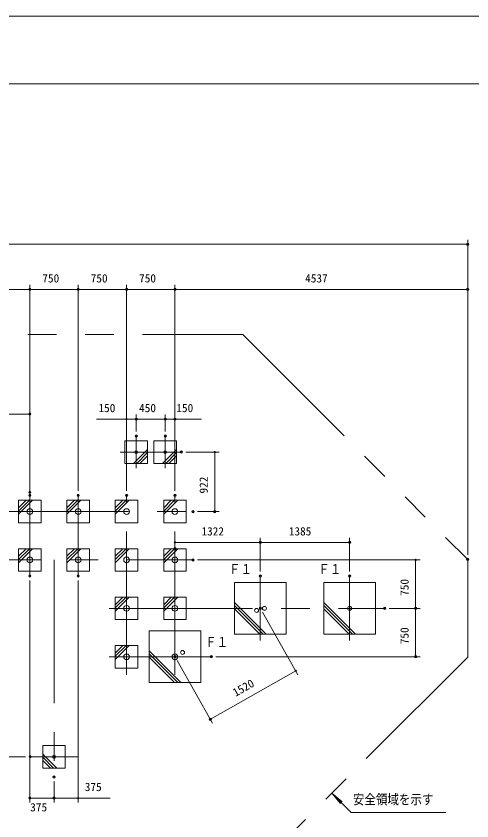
# Model space of a CAD drawing. Units: millimetres on the paper, scale 1:70. Extents: x 0 to 420, y -297 to 594.
# Drawn here: x 165.9 to 266.8, y -178.2 to 0 of the extents above; entities that cross this region are included whole.
import ezdxf
from ezdxf.enums import TextEntityAlignment as Align

# ---------------------------------------------------------------- set-up
doc = ezdxf.new("R2010")
doc.units = ezdxf.units.MM
doc.header["$PDMODE"] = 32
doc.header["$PDSIZE"] = 0.5
doc.linetypes.add('USER1', pattern=[50.8, 31.75, -6.35, 6.35, -6.35])
doc.linetypes.add('USER3', pattern=[63.5, 31.75, -6.35, 6.35, -6.35, 6.35, -6.35])
doc.layers.add('DEFPOINTS_3', color=7, linetype='Continuous', lineweight=9)
doc.layers.add('LY_1', color=7, linetype='Continuous', lineweight=9)
doc.styles.add('ＭＳ ゴシック', font='')
doc.styles.get('ＭＳ ゴシック').set_extended_font_data('MS Gothic')

# ---------------------------------------------------------------- blocks, each defined once
blk = doc.blocks.new('-000-_DOTSMALL')
at = {"color": 7, "linetype": 'Continuous', "lineweight": 9}
blk.add_circle((0, 0), 0.0625, dxfattribs=at)
blk.add_circle((0, 0), 0.0625, dxfattribs=at)

msp = doc.modelspace()

# ---------------------------------------------------------------- linework, layer by layer
at = {"layer": 'DEFPOINTS_3'}
for p, q in [((0, 0), (420, 0)), ((420, 0), (0, 0))]:
    msp.add_line(p, q, dxfattribs=at)
at = {"layer": 'LY_1'}
for p, q in [((402.5, -15), (17.5, -15)), ((194.992, -94.061), (189.992, -94.061)), ((189.992, -94.061), (189.992, -99.061)), ((194.992, -99.061), (194.992, -94.061)), ((201.42, -94.061), (196.42, -94.061)), ((196.42, -94.061), (196.42, -99.061)), ((201.42, -99.061), (201.42, -94.061)), ((189.992, -99.061), (194.992, -99.061)), ((196.42, -99.061), (201.42, -99.061)), ((171.42, -107.235), (166.42, -107.235)), ((166.42, -107.235), (166.42, -112.235)), ((171.42, -112.235), (171.42, -107.235)), ((182.135, -107.235), (177.135, -107.235)), ((177.135, -107.235), (177.135, -112.235)), ((182.135, -112.235), (182.135, -107.235)), ((192.849, -107.235), (187.849, -107.235)), ((187.849, -107.235), (187.849, -112.235)), ((192.849, -112.235), (192.849, -107.235)), ((203.563, -107.235), (198.563, -107.235)), ((198.563, -107.235), (198.563, -112.235)), ((203.563, -112.235), (203.563, -107.235)), ((166.42, -112.235), (171.42, -112.235)), ((177.135, -112.235), (182.135, -112.235)), ((187.849, -112.235), (192.849, -112.235)), ((198.563, -112.235), (203.563, -112.235)), ((171.42, -117.949), (166.42, -117.949)), ((166.42, -117.949), (166.42, -122.949)), ((171.42, -122.949), (171.42, -117.949)), ((182.135, -117.949), (177.135, -117.949)), ((177.135, -117.949), (177.135, -122.949)), ((182.135, -122.949), (182.135, -117.949)), ((192.849, -117.949), (187.849, -117.949)), ((187.849, -117.949), (187.849, -122.949)), ((192.849, -122.949), (192.849, -117.949)), ((203.563, -117.949), (198.563, -117.949)), ((198.563, -117.949), (198.563, -122.949)), ((203.563, -122.949), (203.563, -117.949)), ((166.42, -122.949), (171.42, -122.949)), ((177.135, -122.949), (182.135, -122.949)), ((187.849, -122.949), (192.849, -122.949)), ((198.563, -122.949), (203.563, -122.949)), ((214.236, -125.449), (225.664, -125.449)), ((214.236, -136.878), (214.236, -125.449)), ((225.664, -125.449), (225.664, -136.878)), ((234.022, -125.449), (245.45, -125.449)), ((234.022, -136.878), (234.022, -125.449)), ((245.45, -125.449), (245.45, -136.878)), ((192.849, -128.663), (187.849, -128.663)), ((187.849, -128.663), (187.849, -133.663)), ((192.849, -133.663), (192.849, -128.663)), ((203.563, -128.663), (198.563, -128.663)), ((198.563, -128.663), (198.563, -133.663)), ((203.563, -133.663), (203.563, -128.663)), ((187.849, -133.663), (192.849, -133.663)), ((198.563, -133.663), (203.563, -133.663)), ((195.349, -136.163), (206.778, -136.163)), ((195.349, -147.592), (195.349, -136.163)), ((206.778, -136.163), (206.778, -147.592)), ((225.664, -136.878), (214.236, -136.878)), ((245.45, -136.878), (234.022, -136.878)), ((192.849, -139.378), (187.849, -139.378)), ((187.849, -139.378), (187.849, -144.378)), ((192.849, -144.378), (192.849, -139.378)), ((187.849, -144.378), (192.849, -144.378)), ((206.778, -147.592), (195.349, -147.592)), ((171.778, -161.535), (171.778, -166.535)), ((176.778, -161.535), (171.778, -161.535)), ((176.778, -166.535), (176.778, -161.535)), ((171.778, -166.535), (176.778, -166.535))]:
    msp.add_line(p, q, dxfattribs=at)
at = {"layer": 'LY_1', "lineweight": 18}
for p, q in [((265.882, -119.333), (265.882, -49.541)), ((29.878, -50.541), (265.882, -50.541)), ((133.206, -60.541), (168.92, -60.541)), ((168.92, -105.163), (168.92, -59.541)), ((168.92, -60.541), (179.635, -60.541)), ((179.635, -105.163), (179.635, -59.541)), ((179.635, -60.541), (190.349, -60.541)), ((190.349, -105.163), (190.349, -59.541)), ((190.349, -60.541), (201.063, -60.541)), ((201.063, -105.163), (201.063, -59.541)), ((201.063, -60.541), (265.882, -60.541)), ((265.882, -119.333), (265.882, -59.541)), ((168.92, -104.449), (168.92, -87.144)), ((151.063, -88.144), (168.92, -88.144)), ((190.349, -105.163), (190.349, -88.262)), ((192.492, -91.989), (192.492, -88.262)), ((192.492, -91.989), (192.492, -88.262)), ((198.92, -91.989), (198.92, -88.262)), ((198.92, -91.989), (198.92, -88.262)), ((201.063, -105.163), (201.063, -88.262)), ((183.699, -89.262), (190.349, -89.262)), ((190.349, -89.262), (192.492, -89.262)), ((192.492, -89.262), (198.92, -89.262)), ((198.92, -89.262), (201.063, -89.262)), ((201.063, -89.262), (206.943, -89.262)), ((194.992, -95.958), (191.889, -99.061)), ((201.42, -95.958), (198.318, -99.061)), ((194.992, -96.665), (192.596, -99.061)), ((194.992, -97.372), (193.303, -99.061)), ((201.42, -96.665), (199.025, -99.061)), ((201.42, -97.372), (199.732, -99.061)), ((203.492, -96.561), (210.88, -96.561)), ((209.88, -96.561), (209.88, -109.735)), ((166.42, -110.338), (169.523, -107.235)), ((166.42, -109.631), (168.816, -107.235)), ((166.42, -108.923), (168.109, -107.235)), ((177.135, -110.338), (180.237, -107.235)), ((177.135, -109.631), (179.53, -107.235)), ((177.135, -108.923), (178.823, -107.235)), ((187.849, -110.338), (190.952, -107.235)), ((187.849, -109.631), (190.245, -107.235)), ((187.849, -108.923), (189.538, -107.235)), ((198.563, -110.338), (201.666, -107.235)), ((198.563, -109.631), (200.959, -107.235)), ((198.563, -108.923), (200.252, -107.235)), ((206.061, -109.735), (210.88, -109.735)), ((201.063, -116.949), (201.063, -115.566)), ((219.95, -123.021), (219.95, -115.566)), ((219.95, -123.021), (219.95, -115.566)), ((239.736, -123.021), (239.736, -115.566)), ((201.063, -116.566), (219.95, -116.566)), ((219.95, -116.566), (239.736, -116.566)), ((166.42, -121.052), (169.523, -117.949)), ((166.42, -120.345), (168.816, -117.949)), ((166.42, -119.638), (168.109, -117.949)), ((177.135, -121.052), (180.237, -117.949)), ((177.135, -120.345), (179.53, -117.949)), ((177.135, -119.638), (178.823, -117.949)), ((187.849, -121.052), (190.952, -117.949)), ((187.849, -120.345), (190.245, -117.949)), ((187.849, -119.638), (189.538, -117.949)), ((198.563, -121.052), (201.666, -117.949)), ((198.563, -120.345), (200.959, -117.949)), ((198.563, -119.638), (200.252, -117.949)), ((206.061, -120.449), (255.357, -120.449)), ((254.357, -120.449), (254.357, -131.163)), ((168.92, -125.021), (168.92, -174.18)), ((179.635, -125.021), (179.635, -174.18)), ((187.849, -131.766), (190.952, -128.663)), ((187.849, -131.059), (190.245, -128.663)), ((187.849, -130.352), (189.538, -128.663)), ((198.563, -131.766), (201.666, -128.663)), ((198.563, -131.059), (200.959, -128.663)), ((198.563, -130.352), (200.252, -128.663)), ((214.236, -129.846), (221.267, -136.878)), ((234.022, -129.846), (241.053, -136.878)), ((214.236, -130.553), (220.56, -136.878)), ((214.236, -131.261), (219.853, -136.878)), ((234.022, -130.553), (240.346, -136.878)), ((234.022, -131.261), (239.639, -136.878)), ((248.5, -131.163), (255.357, -131.163)), ((254.357, -131.163), (254.357, -141.878)), ((220.444, -132.033), (228.298, -145.879)), ((187.849, -142.481), (190.952, -139.378)), ((187.849, -141.773), (190.245, -139.378)), ((187.849, -141.066), (189.538, -139.378)), ((195.349, -140.561), (202.38, -147.592)), ((195.349, -141.268), (201.673, -147.592)), ((195.349, -141.975), (200.966, -147.592)), ((210.112, -141.878), (255.357, -141.878)), ((201.557, -142.748), (209.411, -156.593)), ((227.804, -145.009), (208.917, -155.723)), ((174.88, -166.535), (171.778, -163.432)), ((167.998, -164.035), (158.485, -164.035)), ((174.173, -166.535), (171.778, -164.139)), ((173.466, -166.535), (171.778, -164.846)), ((174.278, -169.516), (174.278, -174.18)), ((174.278, -169.516), (174.278, -174.18)), ((240.049, -176.387), (235.816, -172.06)), ((235.816, -172.06), (238.093, -174.014)), ((235.816, -172.06), (237.719, -174.379)), ((174.278, -173.18), (168.92, -173.18)), ((179.635, -173.18), (174.278, -173.18)), ((186.678, -173.18), (179.635, -173.18)), ((240.049, -176.387), (261.049, -176.387))]:
    msp.add_line(p, q, dxfattribs=at)
at = {"layer": 'LY_1', "linetype": 'USER3', "lineweight": 18}
for p, q in [((130.355, -70.541), (216.09, -70.541)), ((216.09, -70.541), (265.882, -120.333)), ((265.882, -120.333), (265.882, -141.994)), ((265.882, -141.994), (207.567, -200.308)), ((179.568, -164.035), (168.998, -164.035))]:
    msp.add_line(p, q, dxfattribs=at)
at = {"layer": 'LY_1', "linetype": 'USER1', "lineweight": 18}
for p, q in [((192.492, -100.132), (192.492, -92.989)), ((198.92, -100.132), (198.92, -92.989)), ((202.492, -96.561), (188.92, -96.561)), ((168.92, -124.021), (168.92, -106.163)), ((179.635, -124.021), (179.635, -106.163)), ((190.349, -145.863), (190.349, -106.163)), ((201.063, -145.863), (201.063, -106.163)), ((108.206, -109.735), (205.061, -109.735)), ((88.78, -120.449), (205.061, -120.449)), ((174.278, -120.449), (174.278, -168.516)), ((219.95, -124.021), (219.95, -138.306)), ((239.736, -124.021), (239.736, -138.306)), ((186.509, -131.163), (247.5, -131.163)), ((186.509, -141.878), (209.112, -141.878))]:
    msp.add_line(p, q, dxfattribs=at)
at = {"layer": 'LY_1', "lineweight": 18}
for centre in [(192.492, -96.561), (198.92, -96.561)]:
    msp.add_circle(centre, 0.305, dxfattribs=at)
at = {"layer": 'LY_1'}
for centre, radius in [((168.92, -109.735), 0.636), ((179.635, -109.735), 0.636), ((190.349, -109.735), 0.636), ((201.063, -109.735), 0.636), ((168.92, -120.449), 0.636), ((179.635, -120.449), 0.636), ((190.349, -120.449), 0.636), ((201.063, -120.449), 0.636), ((190.349, -131.163), 0.636), ((201.063, -131.163), 0.636), ((219.142, -131.622), 0.432), ((220.879, -131.163), 0.432), ((239.736, -131.163), 0.432), ((202.741, -140.926), 0.432), ((190.349, -141.878), 0.636), ((201.063, -141.878), 0.636), ((174.278, -164.035), 0.347)]:
    msp.add_circle(centre, radius, dxfattribs=at)
for p in [(265.882, -50.541), (168.92, -60.541), (179.635, -60.541), (190.349, -60.541), (201.063, -60.541), (265.882, -60.541), (168.92, -88.144), (192.492, -89.262), (198.92, -89.262), (201.063, -89.262), (192.492, -92.989), (192.492, -92.989), (198.92, -92.989), (198.92, -92.989), (202.492, -96.561), (168.92, -105.449), (168.92, -106.163), (168.92, -106.163), (179.635, -106.163), (179.635, -106.163), (190.349, -106.163), (190.349, -106.163), (190.349, -106.163), (201.063, -106.163), (201.063, -106.163), (201.063, -106.163), (205.061, -109.735), (209.88, -109.735), (219.95, -116.566), (239.736, -116.566), (201.063, -117.949), (205.061, -120.449), (265.882, -120.333), (265.882, -120.333), (168.92, -124.021), (179.635, -124.021), (219.95, -124.021), (219.95, -124.021), (239.736, -124.021), (219.95, -131.163), (247.5, -131.163), (247.5, -131.163), (254.357, -131.163), (201.063, -141.878), (209.112, -141.878), (254.357, -141.878), (208.917, -155.723), (168.998, -164.035), (174.278, -168.516), (174.278, -168.516), (168.92, -173.18), (174.278, -173.18)]:
    msp.add_point(p, dxfattribs=at)

# ---------------------------------------------------------------- block references
at = {"layer": 'LY_1', "xscale": 2.32, "yscale": 2.32}
for p in [(265.882, -50.541), (168.92, -60.541), (179.635, -60.541), (190.349, -60.541), (201.063, -60.541), (265.882, -60.541), (168.92, -88.144), (192.492, -89.262), (198.92, -89.262), (201.063, -89.262), (219.95, -116.566), (239.736, -116.566), (174.278, -173.18), (179.635, -173.18)]:
    msp.add_blockref('-000-_DOTSMALL', p, dxfattribs=at)
for p, rotation in [((168.92, -60.541), 180), ((179.635, -60.541), 180), ((190.349, -60.541), 180), ((201.063, -60.541), 180), ((190.349, -89.262), 180), ((192.492, -89.262), 180), ((198.92, -89.262), 180), ((209.88, -96.561), 90), ((209.88, -109.735), 270), ((201.063, -116.566), 180), ((219.95, -116.566), 180), ((254.357, -120.449), 90), ((254.357, -131.163), 270), ((254.357, -131.163), 90), ((254.357, -141.878), 270), ((227.804, -145.009), 29.56569), ((208.917, -155.723), 209.56569), ((168.92, -173.18), 180), ((174.278, -173.18), 180)]:
    msp.add_blockref('-000-_DOTSMALL', p, dxfattribs=dict(at, rotation=rotation))

# ---------------------------------------------------------------- texts
at = {"layer": 'LY_1', "style": 'ＭＳ ゴシック'}
for s, p in [('750', (171.693, -59.541)), ('750', (182.407, -59.541)), ('750', (193.121, -59.541)), ('4537', (229.889, -59.541)), ('150', (184.12, -88.262)), ('450', (193.121, -88.262)), ('150', (201.364, -88.262)), ('1322', (206.934, -115.566)), ('1385', (226.271, -115.566)), ('375', (181.095, -172.18)), ('375', (169.016, -176.68))]:
    msp.add_text(s, height=1.833, dxfattribs=at).set_placement(p, align=Align.BOTTOM_LEFT)
for s, rotation, p in [('922', 90, (208.88, -105.731)), ('750', 90, (253.357, -128.391)), ('750', 90, (253.357, -139.105)), ('1520', 29.566, (214.757, -151.261))]:
    msp.add_text(s, height=1.833, rotation=rotation, dxfattribs=at).set_placement(p, align=Align.BOTTOM_LEFT)
at = {"layer": 'LY_1', "style": 'ＭＳ ゴシック', "width": 0.85}
for s, p in [('Ｆ１', (213.02, -124.222)), ('Ｆ１', (232.805, -124.222)), ('Ｆ１', (207.742, -140.364)), ('安全領域を示す', (240.466, -175.237))]:
    msp.add_text(s, height=2.199, dxfattribs=at).set_placement(p, align=Align.BOTTOM_LEFT)

doc.saveas('drawing.dxf')
